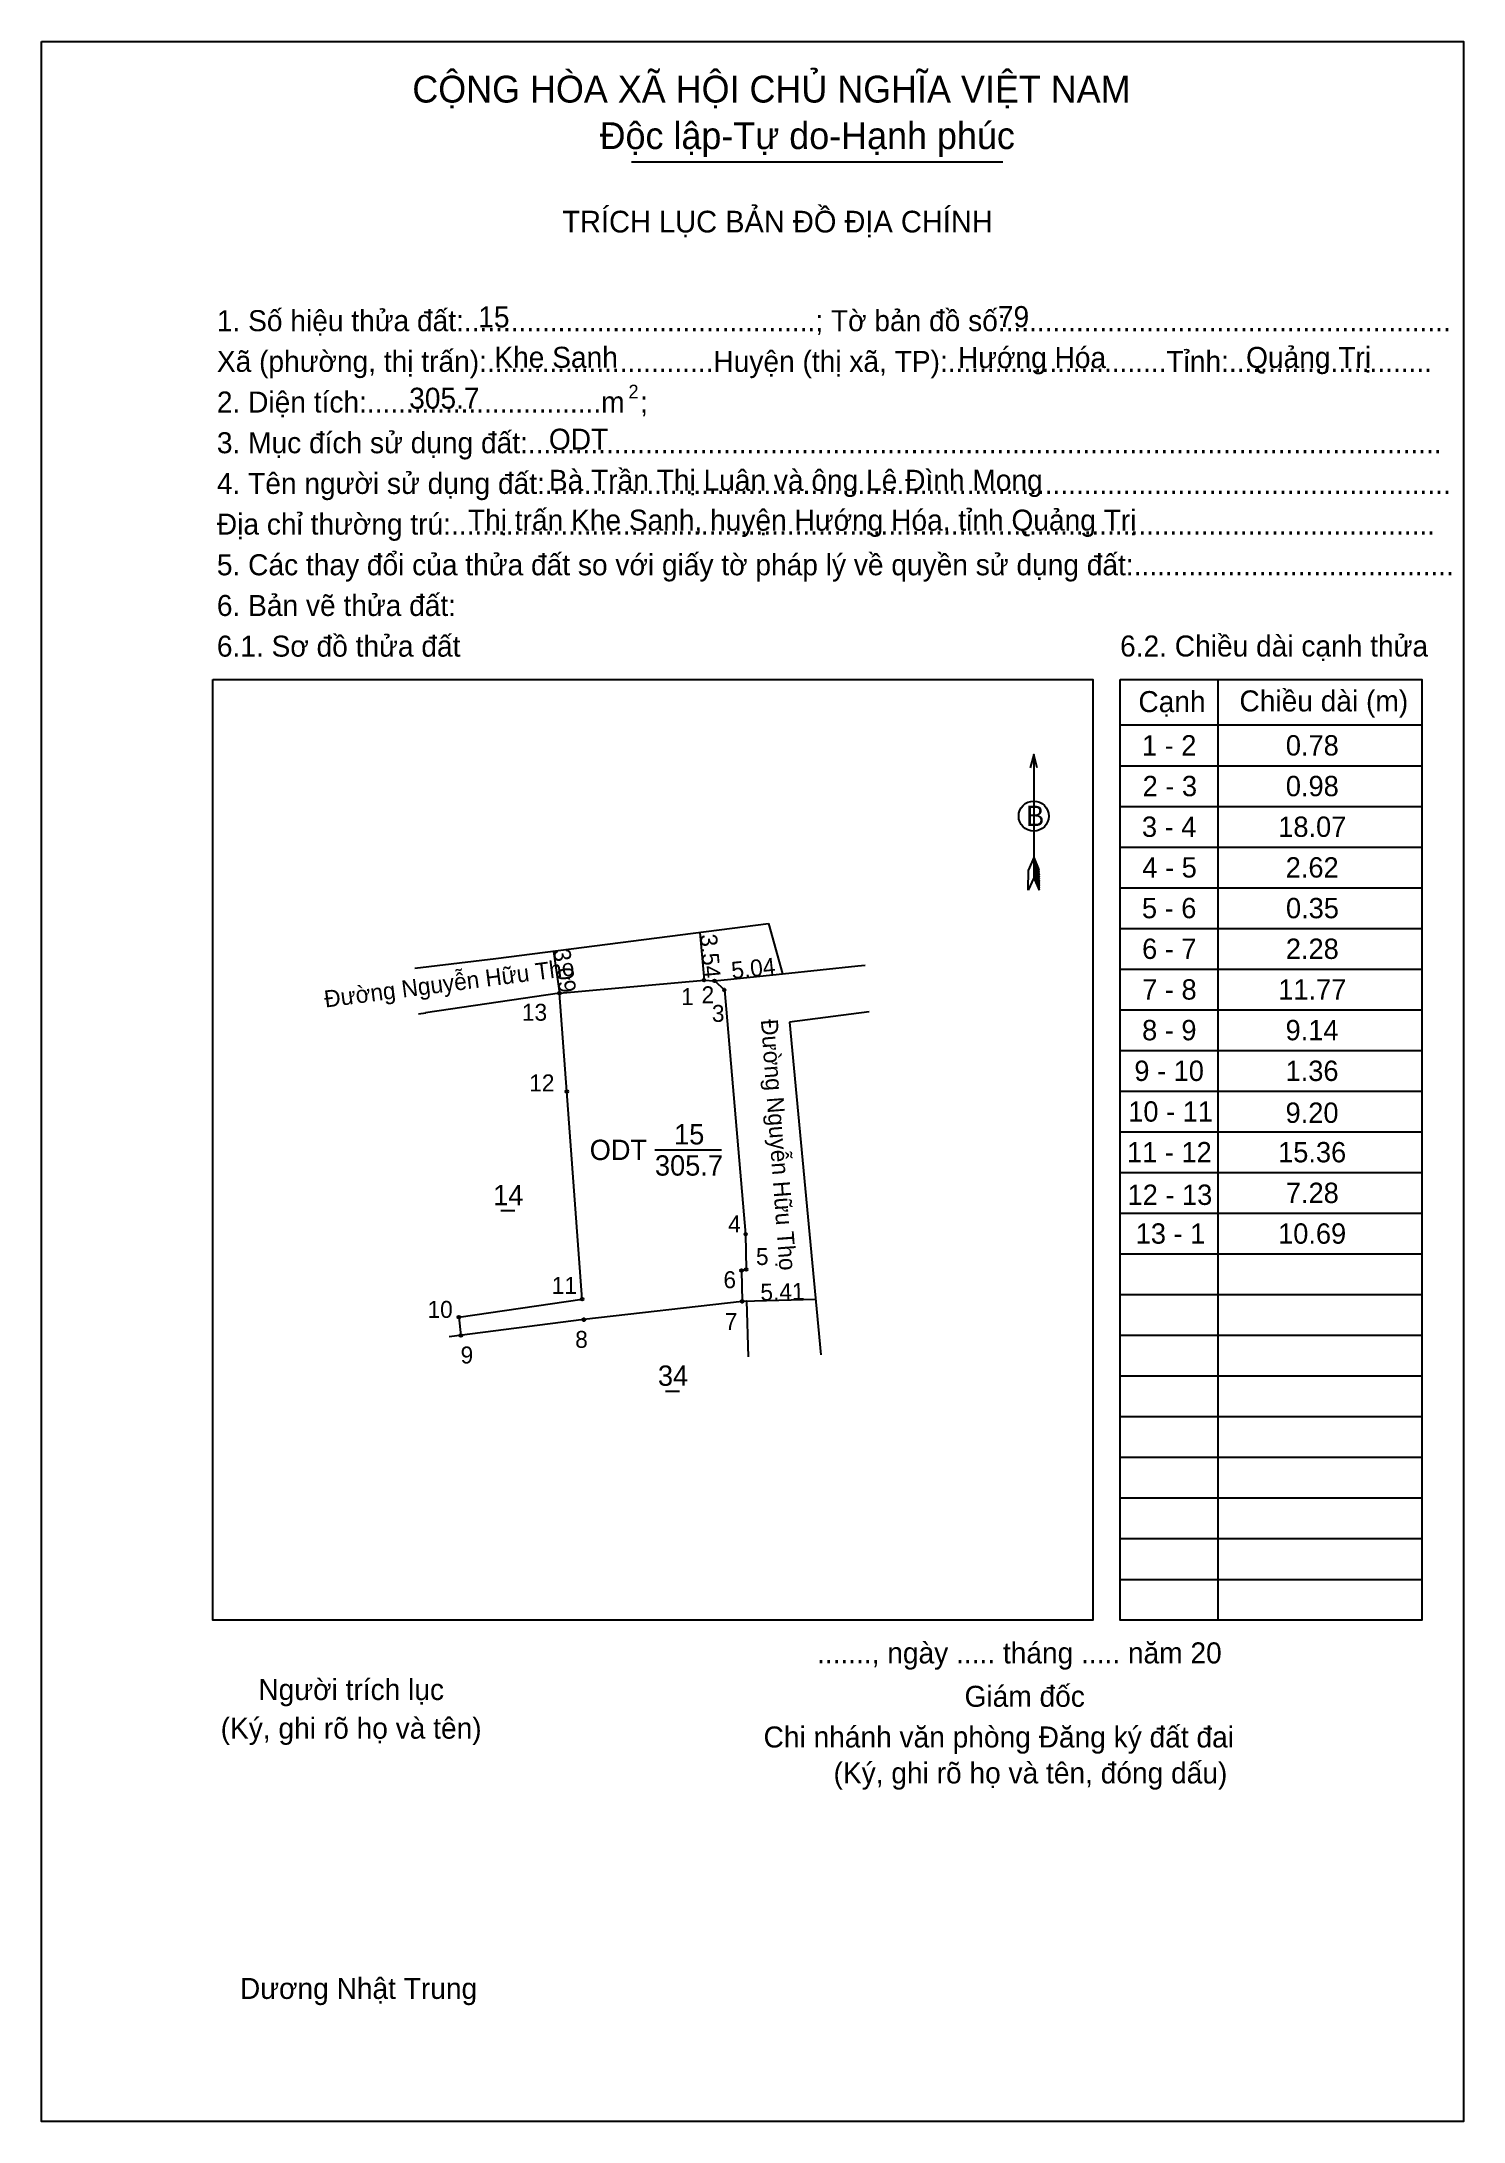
# Model space of a CAD drawing. Extents: x 551351 to 551456, y 1838913 to 1839066.
import ezdxf

# ---------------------------------------------------------------- set-up
doc = ezdxf.new("R2010")
doc.units = 0
for name, color, linetype in [('Level 1', 7, 'Continuous'), ('Level 10', 7, 'Continuous'), ('Level 11', 7, 'Continuous'), ('Level 13', 7, 'Continuous'), ('Level 2', 7, 'Continuous'), ('Level 23', 7, 'Continuous'), ('Level 27', 7, 'Continuous'), ('Level 36', 7, 'Continuous'), ('Level 4', 7, 'Continuous'), ('Level 52', 7, 'Continuous'), ('Level 6', 7, 'Continuous'), ('Level 9', 7, 'Continuous')]:
    doc.layers.add(name, color=color, linetype=linetype)

msp = doc.modelspace()

# ---------------------------------------------------------------- linework, layer by layer
at = {"layer": 'Level 1'}
for p, q in [((551351.01, 1839066.3), (551351.01, 1839066.3)), ((551363.63, 1839019.26), (551363.63, 1839019.26)), ((551437.73, 1839019.26), (551437.73, 1838949.91)), ((551430.53, 1839015.91), (551452.78, 1839015.91)), ((551424.16, 1839013.73), (551424.16, 1839004.65)), ((551430.53, 1839012.91), (551452.78, 1839012.91)), ((551430.53, 1839009.91), (551452.78, 1839009.91)), ((551430.53, 1839006.91), (551452.78, 1839006.91)), ((551423.76, 1839003.73), (551423.78, 1839005.23)), ((551424.16, 1839006.15), (551423.78, 1839005.23)), ((551424.16, 1839006.15), (551424.54, 1839005.23)), ((551424.16, 1839006.02), (551424.54, 1839005.09)), ((551424.16, 1839005.89), (551424.54, 1839004.96)), ((551424.16, 1839005.76), (551424.55, 1839004.83)), ((551424.16, 1839005.63), (551424.55, 1839004.69)), ((551424.16, 1839005.5), (551424.55, 1839004.56)), ((551424.16, 1839005.37), (551424.55, 1839004.42)), ((551424.16, 1839005.24), (551424.55, 1839004.29)), ((551424.56, 1839003.73), (551424.54, 1839005.23)), ((551424.16, 1839004.65), (551423.76, 1839003.73)), ((551424.16, 1839005.11), (551424.55, 1839004.15)), ((551424.16, 1839004.98), (551424.55, 1839004.02)), ((551424.16, 1839004.85), (551424.56, 1839003.89)), ((551424.16, 1839004.65), (551424.56, 1839003.73)), ((551430.53, 1839003.91), (551452.78, 1839003.91)), ((551430.53, 1839000.91), (551452.78, 1839000.91)), ((551430.53, 1838997.91), (551452.78, 1838997.91)), ((551430.53, 1838994.91), (551452.78, 1838994.91)), ((551430.53, 1838991.91), (551452.78, 1838991.91)), ((551430.53, 1838988.91), (551452.78, 1838988.91)), ((551430.53, 1838985.91), (551452.78, 1838985.91)), ((551430.53, 1838982.91), (551452.78, 1838982.91)), ((551430.53, 1838979.91), (551452.78, 1838979.91)), ((551430.53, 1838976.91), (551452.78, 1838976.91)), ((551430.53, 1838973.91), (551452.78, 1838973.91)), ((551430.53, 1838970.91), (551452.78, 1838970.91)), ((551430.53, 1838967.91), (551452.78, 1838967.91)), ((551430.53, 1838964.91), (551452.78, 1838964.91)), ((551430.53, 1838961.91), (551452.78, 1838961.91)), ((551430.53, 1838958.91), (551452.78, 1838958.91)), ((551430.53, 1838955.91), (551452.78, 1838955.91)), ((551430.53, 1838952.91), (551452.78, 1838952.91)), ((551428.53, 1838949.91), (551428.53, 1838949.91)), ((551455.84, 1838912.94), (551455.84, 1838912.94))]:
    msp.add_line(p, q, dxfattribs=at)
for points in [[(551363.63, 1839019.26), (551428.53, 1839019.26), (551428.53, 1838949.91), (551363.63, 1838949.91)], [(551430.53, 1839019.26), (551452.78, 1839019.26), (551452.78, 1838949.91), (551430.53, 1838949.91)]]:
    msp.add_lwpolyline(points, close=True, dxfattribs=at)
msp.add_lwpolyline([(551424.42, 1839012.76), (551424.16, 1839013.73), (551423.9, 1839012.76)], dxfattribs=at)
msp.add_circle((551424.16, 1839009.19), 1.11, dxfattribs=at)
at = {"layer": 'Level 10'}
for p, q in [((551399.53, 1839000.62), (551399.85, 1838997.1)), ((551388.75, 1838999.2), (551389.2, 1838996.14)), ((551400.63, 1838997.04), (551405.64, 1838997.57)), ((551389.2, 1838996.14), (551399.85, 1838997.1)), ((551389.74, 1838988.88), (551389.2, 1838996.14)), ((551389.74, 1838988.88), (551389.2, 1838996.14)), ((551399.85, 1838997.1), (551400.63, 1838997.04)), ((551400.63, 1838997.04), (551401.35, 1838996.37)), ((551401.35, 1838996.37), (551402.92, 1838978.37)), ((551390.87, 1838973.57), (551389.74, 1838988.88)), ((551390.87, 1838973.57), (551389.74, 1838988.88)), ((551402.92, 1838978.37), (551402.96, 1838975.75)), ((551402.96, 1838975.75), (551402.62, 1838975.69)), ((551402.62, 1838975.69), (551402.67, 1838973.41)), ((551381.77, 1838972.25), (551390.87, 1838973.57)), ((551402.67, 1838973.41), (551390.98, 1838972.06)), ((551408.08, 1838973.55), (551402.67, 1838973.41)), ((551381.77, 1838972.25), (551381.91, 1838970.9))]:
    msp.add_line(p, q, dxfattribs=at)
at = {"layer": 'Level 11'}
for centre in [(551389.2, 1838996.14), (551399.85, 1838997.1), (551400.63, 1838997.04), (551401.35, 1838996.37), (551389.74, 1838988.88), (551402.92, 1838978.37), (551402.92, 1838978.37), (551402.62, 1838975.69), (551402.96, 1838975.75), (551390.87, 1838973.57), (551402.67, 1838973.41), (551381.77, 1838972.25), (551390.98, 1838972.06), (551381.91, 1838970.9)]:
    msp.add_circle(centre, 0.1, dxfattribs=at)
at = {"layer": 'Level 13'}
msp.add_line((551394.51, 1839057.43), (551421.87, 1839057.43), dxfattribs=at)
at = {"layer": 'Level 2'}
msp.add_lwpolyline([(551351.01, 1839066.31), (551455.84, 1839066.31), (551455.84, 1838912.94), (551351.01, 1838912.94)], close=True, dxfattribs=at)
at = {"layer": 'Level 23'}
for p, q in [((551378.79, 1838994.6), (551379.34, 1838994.69)), ((551412.03, 1838994.77), (551406.16, 1838993.99)), ((551406.16, 1838993.99), (551408.46, 1838969.46))]:
    msp.add_line(p, q, dxfattribs=at)
for points in [[(551378.53, 1838997.99), (551384.49, 1838998.68), (551404.61, 1839001.28)], [(551404.61, 1839001.28), (551405.64, 1838997.57), (551411.18, 1838998.14), (551411.73, 1838998.2)], [(551402.67, 1838973.41), (551402.99, 1838973.45), (551403.1, 1838969.32)]]:
    msp.add_lwpolyline(points, dxfattribs=at)
at = {"layer": 'Level 27'}
for p, q in [((551389.2, 1838996.14), (551379.31, 1838994.69)), ((551402.67, 1838973.41), (551402.99, 1838973.45)), ((551390.98, 1838972.06), (551381.06, 1838970.79)), ((551390.98, 1838972.06), (551381.06, 1838970.79))]:
    msp.add_line(p, q, dxfattribs=at)
at = {"layer": 'Level 9'}
for p, q in [((551396.22, 1838984.58), (551401.13, 1838984.58)), ((551384.86, 1838980.1), (551385.89, 1838980.1)), ((551397, 1838966.78), (551398.03, 1838966.78))]:
    msp.add_line(p, q, dxfattribs=at)

# ---------------------------------------------------------------- texts
at = {"layer": 'Level 1'}
for s, height, p in [('TRÍCH LỤC BẢN ĐỒ ĐỊA CHÍNH', 1.6001, (551389.4, 1839052.23)), ('1. Số hiệu thửa đất:.............................................; Tờ bản đồ số:.........................................................', 1.55, (551363.93, 1839044.95)), ('Xã (phường, thị trấn):.............................Huyện (thị xã, TP):............................Tỉnh:..........................', 1.55, (551363.93, 1839041.95)), ('2. Diện tích:..............................m  ;', 1.55, (551363.93, 1839038.95)), ('2', 1, (551394.28, 1839040)), ('3. Mục đích sử dụng đất:.....................................................................................................................', 1.55, (551363.93, 1839035.95)), ('4. Tên người sử dụng đất:....................................................................................................................', 1.55, (551363.93, 1839032.95)), ('Địa chỉ thường trú:..............................................................................................................................', 1.55, (551363.93, 1839029.95)), ('5. Các thay đổi của thửa đất so với giấy tờ pháp lý về quyền sử dụng đất:.........................................', 1.55, (551363.93, 1839026.95)), ('6. Bản vẽ thửa đất:', 1.55, (551363.93, 1839023.95)), ('6.1. Sơ đồ thửa đất', 1.55, (551363.93, 1839020.95)), ('6.2. Chiều dài cạnh thửa', 1.55, (551430.53, 1839020.96)), ('Cạnh', 1.55, (551431.88, 1839016.86)), ('Chiều dài (m)', 1.55, (551439.33, 1839016.91)), ('B', 1.5, (551423.6, 1839008.46)), ('......., ngày ..... tháng ..... năm 20', 1.55, (551408.18, 1838946.71)), ('Người trích lục', 1.55, (551366.99, 1838944.01)), ('Giám đốc', 1.55, (551419.06, 1838943.51)), ('(Ký, ghi rõ họ và tên)', 1.55, (551364.21, 1838941.16)), ('Chi nhánh văn phòng Đăng ký đất đai', 1.55, (551404.24, 1838940.51)), ('(Ký, ghi rõ họ và tên, đóng dấu)', 1.55, (551409.4, 1838937.86)), ('Dương Nhật Trung', 1.55, (551365.63, 1838921.97))]:
    msp.add_text(s, height=height, dxfattribs=at).set_placement(p)
at = {"layer": 'Level 10'}
for s, rotation, p in [('3.09', 278.3659, (551388.73, 1838999.31)), ('3.54', 275.1508, (551399.55, 1839000.44)), ('5.04', 6.0388, (551401.93, 1838997.18)), ('5.41', 1.4129, (551404.02, 1838973.45))]:
    msp.add_text(s, height=1.25, rotation=rotation, dxfattribs=at).set_placement(p)
at = {"layer": 'Level 13'}
for s, height, p in [('CỘNG HÒA XÃ HỘI CHỦ NGHĨA VIỆT NAM', 1.98, (551378.34, 1839061.81)), ('Độc lập-Tự do-Hạnh phúc', 1.98, (551392.15, 1839058.38)), ('ODT', 1.5, (551391.42, 1838983.83)), ('15', 1.5, (551397.64, 1838984.98)), ('305.7', 1.5, (551396.23, 1838982.68))]:
    msp.add_text(s, height=height, dxfattribs=at).set_placement(p)
at = {"layer": 'Level 36'}
for s, p in [('14', (551384.3, 1838980.5)), ('34', (551396.45, 1838967.18))]:
    msp.add_text(s, height=1.5, dxfattribs=at).set_placement(p)
at = {"layer": 'Level 4'}
for height, rotation, p in [(1.25, 7.3951, (551371.93, 1838995.07)), (1.2499, 274.2737, (551404.04, 1838994.17))]:
    msp.add_text('Đường Nguyễn Hữu Thọ', height=height, rotation=rotation, dxfattribs=at).set_placement(p)
at = {"layer": 'Level 52'}
for s, p in [('1 - 2', (551432.14, 1839013.66)), ('0.78', (551442.75, 1839013.66)), ('2 - 3', (551432.19, 1839010.66)), ('0.98', (551442.75, 1839010.66)), ('3 - 4', (551432.14, 1839007.66)), ('18.07', (551442.19, 1839007.66)), ('4 - 5', (551432.17, 1839004.66)), ('2.62', (551442.74, 1839004.66)), ('5 - 6', (551432.14, 1839001.66)), ('0.35', (551442.76, 1839001.66)), ('6 - 7', (551432.15, 1838998.66)), ('2.28', (551442.75, 1838998.66)), ('7 - 8', (551432.16, 1838995.66)), ('11.77', (551442.19, 1838995.66)), ('8 - 9', (551432.15, 1838992.66)), ('9.14', (551442.73, 1838992.66)), ('9 - 10', (551431.58, 1838989.66)), ('1.36', (551442.73, 1838989.66)), ('10 - 11', (551431.13, 1838986.66)), ('9.20', (551442.73, 1838986.57)), ('11 - 12', (551431.04, 1838983.66)), ('15.36', (551442.18, 1838983.66)), ('7.28', (551442.75, 1838980.66)), ('12 - 13', (551431.08, 1838980.52)), ('13 - 1', (551431.68, 1838977.66)), ('10.69', (551442.18, 1838977.66))]:
    msp.add_text(s, height=1.5, dxfattribs=at).set_placement(p)
at = {"layer": 'Level 6'}
for s, p in [('15', (551383.2, 1839045.23)), ('79', (551421.52, 1839045.25)), ('Khe Sanh', (551384.39, 1839042.25)), ('Hướng Hóa', (551418.57, 1839042.23)), ('Quảng Trị', (551439.82, 1839042.24)), ('305.7', (551378.11, 1839039.23)), ('ODT', (551388.41, 1839036.21)), ('Bà Trần Thị Luân và ông Lê Đình Mong', (551388.41, 1839033.18)), ('Thị trấn Khe Sanh, huyện Hướng Hóa, tỉnh Quảng Trị', (551382.44, 1839030.24))]:
    msp.add_text(s, height=1.55, dxfattribs=at).set_placement(p)
at = {"layer": 'Level 9'}
for s, p in [('1', (551398.16, 1838995.26)), ('2', (551399.67, 1838995.39)), ('13', (551386.42, 1838994.1)), ('3', (551400.43, 1838994.02)), ('12', (551386.96, 1838988.89)), ('4', (551401.63, 1838978.49)), ('5', (551403.68, 1838976.09)), ('11', (551388.62, 1838973.96)), ('6', (551401.28, 1838974.38)), ('10', (551379.46, 1838972.19)), ('7', (551401.38, 1838971.3)), ('9', (551381.9, 1838968.83)), ('8', (551390.35, 1838969.98))]:
    msp.add_text(s, height=1.25, dxfattribs=at).set_placement(p)

doc.saveas('drawing.dxf')
